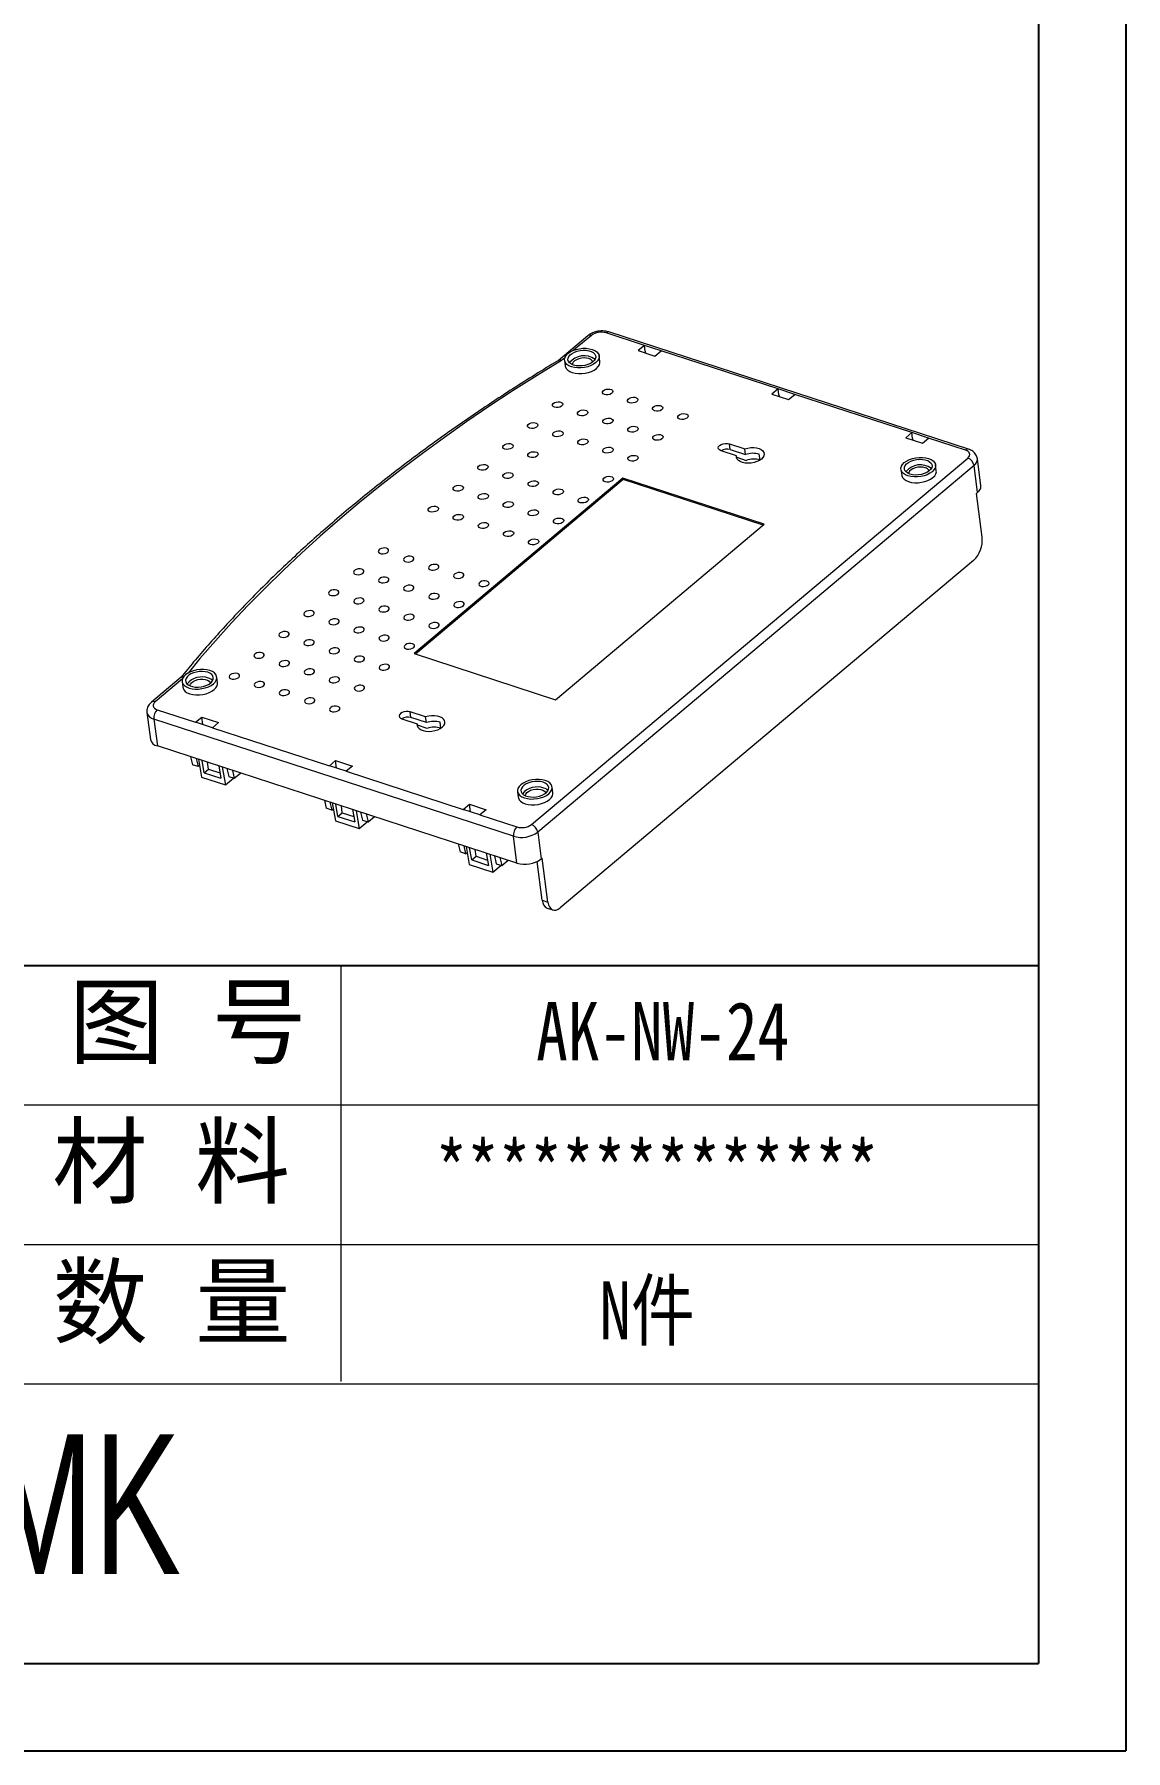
# Model space of a CAD drawing. Header units: inches. Extents: x 1230 to 3313, y 237 to 1043.
# Drawn here: x 2629.7 to 2785.9, y 519 to 764.6 of the extents above; entities that cross this region are included whole.
import ezdxf

# ---------------------------------------------------------------- set-up
doc = ezdxf.new("R2010")
doc.units = ezdxf.units.IN
doc.layers.add('文字', color=81, linetype='Continuous')
doc.layers.add('粗实线', color=7, linetype='Continuous', lineweight=30)
doc.layers.add('细实线', color=3, linetype='Continuous', lineweight=9)
doc.styles.get("Standard").update_dxf_attribs({"font": 'txt', "bigfont": 'gbcbig.shx'})
doc.styles.add('宋体', font='', dxfattribs={"width": 0.8, "height": 3.5})
doc.styles.add('长仿宋', font='', dxfattribs={"width": 0.7, "height": 4})
doc.styles.get('宋体').set_extended_font_data('SimSun')
doc.styles.get('长仿宋').set_extended_font_data('SimSun')

msp = doc.modelspace()

# ---------------------------------------------------------------- linework, layer by layer
for p, q in [((2785.866, 1043.188), (2785.866, 519.041)), ((2773.386, 1030.708), (2773.386, 531.52)), ((2324.117, 631.358), (2773.386, 631.358)), ((2063.754, 531.52), (2773.386, 531.52)), ((2044.572, 519.041), (2785.866, 519.041))]:
    msp.add_line(p, q)
at = {"color": 7, "linetype": 'Continuous', "lineweight": 15}
for p, q in [((2763.364, 705.229), (2711.9, 721.999)), ((2708.86, 721.457), (2704.617, 717.894)), ((2716.969, 720.088), (2711.483, 721.875)), ((2716.969, 720.088), (2716.079, 719.341)), ((2719.363, 719.308), (2716.969, 720.088)), ((2717.075, 719.26), (2716.969, 720.088)), ((2705.547, 717.943), (2705.654, 717.116)), ((2710.613, 717.754), (2710.506, 718.582)), ((2716.079, 719.341), (2718.473, 718.561)), ((2717.075, 719.26), (2717.097, 719.009)), ((2718.473, 718.561), (2719.363, 719.308)), ((2736.118, 713.848), (2719.363, 719.308)), ((2736.118, 713.848), (2735.228, 713.101)), ((2735.228, 713.101), (2737.622, 712.321)), ((2738.512, 713.068), (2736.118, 713.848)), ((2736.225, 713.02), (2736.118, 713.848)), ((2736.225, 713.02), (2736.247, 712.769)), ((2737.622, 712.321), (2738.512, 713.068)), ((2755.268, 707.608), (2738.512, 713.068)), ((2755.268, 707.608), (2754.378, 706.861)), ((2757.662, 706.828), (2755.268, 707.608)), ((2755.374, 706.78), (2755.268, 707.608)), ((2730.159, 704.294), (2727.95, 705.014)), ((2729.137, 706.01), (2731.345, 705.291)), ((2729.243, 705.183), (2729.137, 706.01)), ((2729.243, 705.183), (2731.452, 704.463)), ((2731.452, 704.463), (2731.345, 705.291)), ((2754.378, 706.861), (2756.772, 706.081)), ((2755.374, 706.78), (2755.396, 706.529)), ((2756.772, 706.081), (2757.662, 706.828)), ((2762.948, 705.105), (2757.662, 706.828)), ((2700.808, 651.541), (2763.255, 703.968)), ((2764.159, 702.881), (2701.713, 650.454)), ((2730.211, 703.888), (2730.159, 704.294)), ((2730.186, 704.083), (2731.558, 703.636)), ((2733.534, 703.684), (2733.427, 704.511)), ((2753.695, 702.341), (2753.801, 701.513)), ((2758.76, 702.152), (2758.654, 702.979)), ((2764.654, 699.034), (2764.159, 702.881)), ((2765.139, 700.003), (2764.644, 703.85)), ((2713.91, 701.084), (2684.007, 675.979)), ((2713.937, 700.877), (2684.204, 675.915)), ((2734.137, 694.493), (2713.91, 701.084)), ((2713.937, 700.877), (2713.91, 701.084)), ((2733.967, 694.35), (2713.937, 700.877)), ((2764.654, 699.034), (2764.506, 698.91)), ((2765.315, 692.623), (2764.506, 698.91)), ((2704.234, 669.388), (2734.137, 694.493)), ((2764.098, 689.31), (2704.915, 639.623)), ((2684.007, 675.979), (2704.234, 669.388)), ((2650.657, 672.593), (2646.414, 669.03)), ((2650.814, 671.992), (2650.921, 671.165)), ((2655.88, 671.803), (2655.773, 672.631)), ((2647.257, 667.954), (2652.743, 666.167)), ((2645.774, 667.555), (2646.269, 663.709)), ((2698.235, 649.859), (2646.77, 666.629)), ((2646.77, 666.629), (2647.265, 662.782)), ((2652.743, 666.167), (2653.633, 666.914)), ((2655.136, 665.387), (2652.743, 666.167)), ((2653.633, 666.914), (2656.026, 666.134)), ((2653.772, 665.831), (2653.633, 666.914)), ((2656.026, 666.134), (2655.136, 665.387)), ((2682.265, 666.659), (2684.474, 665.94)), ((2685.66, 666.936), (2683.452, 667.655)), ((2683.558, 666.828), (2683.452, 667.655)), ((2685.767, 666.109), (2683.558, 666.828)), ((2684.526, 665.533), (2684.474, 665.94)), ((2685.873, 665.281), (2684.501, 665.729)), ((2685.767, 666.109), (2685.66, 666.936)), ((2687.848, 665.329), (2687.742, 666.156)), ((2655.136, 665.387), (2671.892, 659.927)), ((2698.73, 646.012), (2647.265, 662.782)), ((2652.024, 661.232), (2652.298, 660.094)), ((2652.822, 660.972), (2653.095, 659.834)), ((2653.16, 660.862), (2653.606, 658.306)), ((2653.965, 658.943), (2653.659, 660.699)), ((2671.892, 659.927), (2672.782, 660.674)), ((2672.782, 660.674), (2675.176, 659.894)), ((2672.922, 659.591), (2672.782, 660.674)), ((2653.095, 659.834), (2652.298, 660.094)), ((2653.095, 659.834), (2653.308, 660.013)), ((2653.606, 658.306), (2656.997, 657.201)), ((2653.965, 658.943), (2654.591, 659.469)), ((2653.965, 658.943), (2656.358, 658.163)), ((2654.591, 659.469), (2654.467, 660.436)), ((2654.591, 659.469), (2656.223, 658.937)), ((2656.052, 659.919), (2656.358, 658.163)), ((2656.551, 659.757), (2656.997, 657.201)), ((2656.997, 657.201), (2658.165, 658.182)), ((2657.21, 659.542), (2657.484, 658.404)), ((2657.484, 658.404), (2658.282, 658.144)), ((2658.008, 659.282), (2658.282, 658.144)), ((2658.282, 658.144), (2659.182, 658.9)), ((2674.286, 659.147), (2671.892, 659.927)), ((2675.176, 659.894), (2674.286, 659.147)), ((2674.286, 659.147), (2691.042, 653.687)), ((2698.813, 656.265), (2698.92, 655.438)), ((2703.879, 656.076), (2703.772, 656.903)), ((2671.173, 654.992), (2671.447, 653.854)), ((2672.245, 653.594), (2671.447, 653.854)), ((2671.971, 654.732), (2672.245, 653.594)), ((2672.245, 653.594), (2672.457, 653.773)), ((2672.309, 654.622), (2672.755, 652.066)), ((2673.114, 652.703), (2672.808, 654.459)), ((2673.114, 652.703), (2673.741, 653.229)), ((2673.741, 653.229), (2673.616, 654.196)), ((2673.741, 653.229), (2675.373, 652.697)), ((2675.202, 653.679), (2675.508, 651.923)), ((2675.7, 653.517), (2676.146, 650.961)), ((2676.36, 653.302), (2676.633, 652.164)), ((2691.042, 653.687), (2691.932, 654.434)), ((2693.436, 652.907), (2691.042, 653.687)), ((2691.932, 654.434), (2694.325, 653.654)), ((2692.071, 653.351), (2691.932, 654.434)), ((2694.325, 653.654), (2693.436, 652.907)), ((2672.755, 652.066), (2676.146, 650.961)), ((2673.114, 652.703), (2675.508, 651.923)), ((2676.146, 650.961), (2677.315, 651.942)), ((2676.633, 652.164), (2677.431, 651.904)), ((2677.157, 653.042), (2677.431, 651.904)), ((2677.431, 651.904), (2678.331, 652.66)), ((2693.436, 652.907), (2698.722, 651.184)), ((2690.323, 648.752), (2690.597, 647.614)), ((2691.121, 648.492), (2691.395, 647.354)), ((2691.459, 648.382), (2691.905, 645.826)), ((2698.73, 646.012), (2698.235, 649.859)), ((2701.713, 650.454), (2702.208, 646.608)), ((2691.395, 647.354), (2690.597, 647.614)), ((2691.395, 647.354), (2691.607, 647.533)), ((2691.905, 645.826), (2695.296, 644.721)), ((2692.264, 646.463), (2691.958, 648.219)), ((2692.264, 646.463), (2692.89, 646.989)), ((2692.264, 646.463), (2694.658, 645.683)), ((2692.89, 646.989), (2692.766, 647.956)), ((2692.89, 646.989), (2694.523, 646.457)), ((2694.351, 647.439), (2694.658, 645.683)), ((2694.85, 647.277), (2695.296, 644.721)), ((2695.509, 647.062), (2695.783, 645.924)), ((2695.783, 645.924), (2696.581, 645.664)), ((2696.307, 646.802), (2696.581, 645.664)), ((2696.581, 645.664), (2697.481, 646.42)), ((2702.368, 640.705), (2701.653, 646.255)), ((2702.356, 646.732), (2702.208, 646.608)), ((2703.166, 640.445), (2702.356, 646.732)), ((2695.296, 644.721), (2696.464, 645.702)), ((2702.368, 640.705), (2703.166, 640.445)), ((2703.076, 639.574), (2703.874, 639.314))]:
    msp.add_line(p, q, dxfattribs=at)
at = {"color": 8, "linetype": 'Continuous', "lineweight": 15}
for p, q in [((2709.397, 721.518), (2706.849, 719.379)), ((2705.591, 718.323), (2705.114, 717.922)), ((2650.858, 672.372), (2646.95, 669.092))]:
    msp.add_line(p, q, dxfattribs=at)
at = {"color": 7, "linetype": 'Continuous', "lineweight": 15, "flags": 128}
for points in [[(2706.544, 717.017), (2706.183, 717.168), (2705.893, 717.361), (2705.685, 717.588), (2705.567, 717.842), (2705.544, 718.111), (2705.616, 718.386), (2705.781, 718.657), (2706.032, 718.912), (2706.36, 719.143), (2706.752, 719.34), (2707.192, 719.495), (2707.665, 719.603), (2708.152, 719.659), (2708.634, 719.662), (2709.092, 719.611), (2709.51, 719.508), (2709.871, 719.357), (2710.161, 719.164), (2710.368, 718.937), (2710.486, 718.683), (2710.509, 718.414), (2710.437, 718.138), (2710.273, 717.868), (2710.022, 717.612), (2709.694, 717.382), (2709.302, 717.185), (2708.861, 717.03), (2708.388, 716.922), (2707.902, 716.866), (2707.42, 716.863), (2706.961, 716.914), (2706.544, 717.017)], [(2705.654, 717.116), (2705.674, 717.014), (2705.792, 716.761), (2706, 716.534), (2706.289, 716.341), (2706.65, 716.19), (2707.068, 716.087), (2707.526, 716.036), (2708.008, 716.039), (2708.495, 716.095), (2708.968, 716.203), (2709.409, 716.358), (2709.8, 716.555), (2710.128, 716.785), (2710.379, 717.041), (2710.544, 717.311), (2710.616, 717.587), (2710.613, 717.754)], [(2706.84, 717.266), (2706.525, 717.401), (2706.28, 717.577), (2706.116, 717.784), (2706.042, 718.014), (2706.061, 718.255), (2706.172, 718.497), (2706.369, 718.728), (2706.644, 718.937), (2706.984, 719.114), (2707.372, 719.252), (2707.791, 719.343), (2708.221, 719.384), (2708.642, 719.373), (2709.034, 719.309), (2709.379, 719.197), (2709.661, 719.041), (2709.866, 718.848), (2709.986, 718.628), (2710.014, 718.391), (2709.948, 718.148), (2709.794, 717.91), (2709.556, 717.689), (2709.247, 717.495), (2708.881, 717.336), (2708.475, 717.221), (2708.048, 717.155), (2707.62, 717.14), (2707.211, 717.178), (2706.84, 717.266)], [(2709.023, 718.182), (2708.698, 718.256), (2708.337, 718.278), (2707.963, 718.247), (2707.6, 718.165), (2707.27, 718.037), (2706.995, 717.871), (2706.791, 717.678), (2706.671, 717.47), (2706.643, 717.342)], [(2711.265, 713.044), (2711.079, 713.14), (2710.978, 713.273), (2710.976, 713.426), (2711.073, 713.577), (2711.256, 713.707), (2711.5, 713.798), (2711.773, 713.838), (2712.037, 713.821), (2712.257, 713.749), (2712.403, 713.633), (2712.456, 713.487), (2712.407, 713.332), (2712.265, 713.189), (2712.047, 713.076), (2711.784, 713.01), (2711.511, 712.999), (2711.265, 713.044)], [(2714.855, 711.874), (2714.669, 711.97), (2714.568, 712.103), (2714.566, 712.256), (2714.663, 712.407), (2714.847, 712.537), (2715.091, 712.628), (2715.364, 712.668), (2715.628, 712.651), (2715.848, 712.579), (2715.994, 712.463), (2716.046, 712.317), (2715.998, 712.162), (2715.855, 712.019), (2715.638, 711.906), (2715.375, 711.84), (2715.102, 711.829), (2714.855, 711.874)], [(2704.114, 711.225), (2703.928, 711.321), (2703.827, 711.454), (2703.825, 711.607), (2703.923, 711.759), (2704.106, 711.889), (2704.35, 711.98), (2704.623, 712.019), (2704.887, 712.002), (2705.107, 711.93), (2705.253, 711.814), (2705.305, 711.668), (2705.257, 711.514), (2705.114, 711.37), (2704.897, 711.258), (2704.634, 711.191), (2704.361, 711.18), (2704.114, 711.225)], [(2707.705, 710.055), (2707.519, 710.151), (2707.418, 710.284), (2707.416, 710.437), (2707.513, 710.589), (2707.696, 710.719), (2707.941, 710.81), (2708.213, 710.849), (2708.477, 710.832), (2708.697, 710.76), (2708.843, 710.644), (2708.896, 710.498), (2708.847, 710.344), (2708.705, 710.2), (2708.487, 710.088), (2708.224, 710.021), (2707.951, 710.01), (2707.705, 710.055)], [(2711.296, 708.885), (2711.109, 708.981), (2711.009, 709.114), (2711.007, 709.267), (2711.104, 709.419), (2711.287, 709.549), (2711.531, 709.64), (2711.804, 709.679), (2712.068, 709.662), (2712.288, 709.59), (2712.434, 709.474), (2712.486, 709.328), (2712.438, 709.174), (2712.295, 709.03), (2712.078, 708.918), (2711.815, 708.851), (2711.542, 708.84), (2711.296, 708.885)], [(2718.446, 710.704), (2718.26, 710.8), (2718.159, 710.933), (2718.157, 711.086), (2718.254, 711.237), (2718.437, 711.367), (2718.682, 711.458), (2718.954, 711.498), (2719.218, 711.481), (2719.438, 711.409), (2719.584, 711.293), (2719.637, 711.147), (2719.588, 710.992), (2719.446, 710.849), (2719.228, 710.736), (2718.965, 710.67), (2718.692, 710.659), (2718.446, 710.704)], [(2722.037, 709.534), (2721.85, 709.63), (2721.749, 709.763), (2721.747, 709.916), (2721.845, 710.067), (2722.028, 710.197), (2722.272, 710.288), (2722.545, 710.328), (2722.809, 710.311), (2723.029, 710.239), (2723.175, 710.123), (2723.227, 709.977), (2723.179, 709.822), (2723.036, 709.679), (2722.819, 709.566), (2722.556, 709.5), (2722.283, 709.489), (2722.037, 709.534)], [(2700.555, 708.237), (2700.368, 708.332), (2700.268, 708.465), (2700.266, 708.618), (2700.363, 708.77), (2700.546, 708.9), (2700.79, 708.991), (2701.063, 709.03), (2701.327, 709.013), (2701.547, 708.942), (2701.693, 708.825), (2701.745, 708.68), (2701.697, 708.525), (2701.554, 708.382), (2701.337, 708.269), (2701.074, 708.203), (2700.801, 708.191), (2700.555, 708.237)], [(2704.145, 707.067), (2703.959, 707.162), (2703.858, 707.295), (2703.856, 707.448), (2703.953, 707.6), (2704.136, 707.73), (2704.381, 707.821), (2704.653, 707.86), (2704.918, 707.843), (2705.137, 707.772), (2705.283, 707.655), (2705.336, 707.51), (2705.287, 707.355), (2705.145, 707.212), (2704.927, 707.099), (2704.664, 707.033), (2704.391, 707.021), (2704.145, 707.067)], [(2714.886, 707.715), (2714.7, 707.811), (2714.599, 707.944), (2714.597, 708.097), (2714.694, 708.249), (2714.877, 708.379), (2715.122, 708.47), (2715.394, 708.509), (2715.659, 708.492), (2715.878, 708.42), (2716.024, 708.304), (2716.077, 708.158), (2716.028, 708.004), (2715.886, 707.86), (2715.668, 707.748), (2715.405, 707.681), (2715.132, 707.67), (2714.886, 707.715)], [(2718.477, 706.545), (2718.291, 706.641), (2718.19, 706.774), (2718.188, 706.927), (2718.285, 707.079), (2718.468, 707.209), (2718.712, 707.3), (2718.985, 707.339), (2719.249, 707.322), (2719.469, 707.25), (2719.615, 707.134), (2719.667, 706.988), (2719.619, 706.834), (2719.476, 706.69), (2719.259, 706.578), (2718.996, 706.511), (2718.723, 706.5), (2718.477, 706.545)], [(2696.995, 705.248), (2696.809, 705.344), (2696.708, 705.477), (2696.706, 705.63), (2696.803, 705.781), (2696.986, 705.911), (2697.23, 706.002), (2697.503, 706.042), (2697.767, 706.025), (2697.987, 705.953), (2698.133, 705.836), (2698.185, 705.691), (2698.137, 705.536), (2697.995, 705.393), (2697.777, 705.28), (2697.514, 705.214), (2697.241, 705.203), (2696.995, 705.248)], [(2700.585, 704.078), (2700.399, 704.174), (2700.298, 704.307), (2700.296, 704.46), (2700.393, 704.611), (2700.576, 704.741), (2700.821, 704.832), (2701.094, 704.872), (2701.358, 704.855), (2701.578, 704.783), (2701.724, 704.666), (2701.776, 704.521), (2701.728, 704.366), (2701.585, 704.223), (2701.368, 704.11), (2701.105, 704.044), (2700.831, 704.033), (2700.585, 704.078)], [(2707.736, 705.897), (2707.55, 705.992), (2707.449, 706.125), (2707.447, 706.278), (2707.544, 706.43), (2707.727, 706.56), (2707.971, 706.651), (2708.244, 706.69), (2708.508, 706.673), (2708.728, 706.602), (2708.874, 706.485), (2708.926, 706.34), (2708.878, 706.185), (2708.735, 706.042), (2708.518, 705.929), (2708.255, 705.863), (2707.982, 705.851), (2707.736, 705.897)], [(2711.326, 704.727), (2711.14, 704.822), (2711.039, 704.955), (2711.037, 705.108), (2711.134, 705.26), (2711.317, 705.39), (2711.562, 705.481), (2711.834, 705.52), (2712.099, 705.503), (2712.319, 705.432), (2712.465, 705.315), (2712.517, 705.17), (2712.469, 705.015), (2712.326, 704.872), (2712.109, 704.759), (2711.846, 704.693), (2711.572, 704.681), (2711.326, 704.727)], [(2727.95, 705.014), (2727.733, 705.119), (2727.594, 705.262), (2727.549, 705.43), (2727.601, 705.606), (2727.746, 705.772), (2727.968, 705.913), (2728.247, 706.015), (2728.554, 706.068), (2728.861, 706.066), (2729.137, 706.01)], [(2731.345, 705.291), (2731.759, 705.399), (2732.191, 705.456), (2732.62, 705.462), (2733.025, 705.414), (2733.389, 705.315), (2733.693, 705.17), (2733.923, 704.986), (2734.069, 704.771), (2734.122, 704.536), (2734.082, 704.292), (2733.949, 704.05), (2733.73, 703.822), (2733.435, 703.619), (2733.079, 703.45), (2732.678, 703.323), (2732.251, 703.245), (2731.818, 703.218), (2731.401, 703.245), (2731.018, 703.324), (2730.688, 703.451), (2730.427, 703.621), (2730.247, 703.824), (2730.156, 704.052), (2730.159, 704.294)], [(2763.255, 703.968), (2763.405, 704.121), (2763.504, 704.284), (2763.547, 704.449), (2763.533, 704.611), (2763.463, 704.763), (2763.338, 704.899), (2763.164, 705.015), (2762.948, 705.105)], [(2693.435, 702.259), (2693.249, 702.355), (2693.148, 702.488), (2693.146, 702.641), (2693.243, 702.793), (2693.426, 702.923), (2693.67, 703.014), (2693.943, 703.053), (2694.207, 703.036), (2694.427, 702.964), (2694.573, 702.848), (2694.626, 702.702), (2694.577, 702.548), (2694.435, 702.404), (2694.217, 702.292), (2693.954, 702.225), (2693.681, 702.214), (2693.435, 702.259)], [(2714.917, 703.557), (2714.731, 703.652), (2714.63, 703.785), (2714.628, 703.938), (2714.725, 704.09), (2714.908, 704.22), (2715.152, 704.311), (2715.425, 704.35), (2715.689, 704.333), (2715.909, 704.262), (2716.055, 704.145), (2716.107, 704), (2716.059, 703.845), (2715.917, 703.702), (2715.699, 703.589), (2715.436, 703.523), (2715.163, 703.511), (2714.917, 703.557)], [(2754.691, 701.414), (2754.33, 701.565), (2754.04, 701.758), (2753.833, 701.985), (2753.715, 702.239), (2753.692, 702.508), (2753.764, 702.784), (2753.928, 703.054), (2754.179, 703.31), (2754.507, 703.54), (2754.899, 703.737), (2755.34, 703.892), (2755.813, 704), (2756.299, 704.056), (2756.781, 704.059), (2757.24, 704.008), (2757.657, 703.905), (2758.018, 703.754), (2758.308, 703.561), (2758.516, 703.334), (2758.634, 703.081), (2758.657, 702.811), (2758.585, 702.536), (2758.42, 702.265), (2758.169, 702.01), (2757.841, 701.779), (2757.449, 701.583), (2757.009, 701.427), (2756.536, 701.32), (2756.049, 701.263), (2755.567, 701.26), (2755.109, 701.312), (2754.691, 701.414)], [(2754.988, 701.664), (2754.672, 701.799), (2754.427, 701.974), (2754.264, 702.181), (2754.19, 702.411), (2754.208, 702.653), (2754.319, 702.894), (2754.516, 703.125), (2754.791, 703.334), (2755.131, 703.512), (2755.519, 703.649), (2755.938, 703.741), (2756.368, 703.781), (2756.789, 703.77), (2757.181, 703.706), (2757.526, 703.594), (2757.808, 703.438), (2758.014, 703.245), (2758.133, 703.025), (2758.161, 702.788), (2758.096, 702.545), (2757.941, 702.308), (2757.703, 702.087), (2757.394, 701.892), (2757.028, 701.734), (2756.622, 701.618), (2756.195, 701.552), (2755.767, 701.537), (2755.358, 701.575), (2754.988, 701.664)], [(2757.171, 702.58), (2756.845, 702.653), (2756.484, 702.675), (2756.11, 702.644), (2755.747, 702.562), (2755.417, 702.434), (2755.142, 702.269), (2754.938, 702.076), (2754.819, 701.867), (2754.791, 701.739)], [(2689.875, 699.271), (2689.689, 699.366), (2689.588, 699.499), (2689.586, 699.652), (2689.683, 699.804), (2689.866, 699.934), (2690.111, 700.025), (2690.383, 700.064), (2690.647, 700.047), (2690.867, 699.976), (2691.013, 699.859), (2691.066, 699.714), (2691.017, 699.559), (2690.875, 699.416), (2690.657, 699.303), (2690.394, 699.237), (2690.121, 699.225), (2689.875, 699.271)], [(2697.025, 701.089), (2696.839, 701.185), (2696.738, 701.318), (2696.736, 701.471), (2696.833, 701.623), (2697.017, 701.753), (2697.261, 701.844), (2697.534, 701.883), (2697.798, 701.866), (2698.018, 701.794), (2698.164, 701.678), (2698.216, 701.532), (2698.168, 701.378), (2698.025, 701.234), (2697.808, 701.122), (2697.545, 701.055), (2697.272, 701.044), (2697.025, 701.089)], [(2700.616, 699.919), (2700.43, 700.015), (2700.329, 700.148), (2700.327, 700.301), (2700.424, 700.453), (2700.607, 700.583), (2700.852, 700.674), (2701.124, 700.713), (2701.388, 700.696), (2701.608, 700.624), (2701.754, 700.508), (2701.807, 700.362), (2701.758, 700.208), (2701.616, 700.064), (2701.398, 699.952), (2701.135, 699.885), (2700.862, 699.874), (2700.616, 699.919)], [(2711.357, 700.568), (2711.171, 700.664), (2711.07, 700.797), (2711.068, 700.95), (2711.165, 701.101), (2711.348, 701.231), (2711.592, 701.322), (2711.865, 701.362), (2712.129, 701.345), (2712.349, 701.273), (2712.495, 701.156), (2712.548, 701.011), (2712.499, 700.856), (2712.357, 700.713), (2712.139, 700.6), (2711.876, 700.534), (2711.603, 700.523), (2711.357, 700.568)], [(2753.801, 701.513), (2753.821, 701.412), (2753.939, 701.158), (2754.147, 700.931), (2754.437, 700.738), (2754.797, 700.587), (2755.215, 700.484), (2755.674, 700.433), (2756.156, 700.436), (2756.642, 700.492), (2757.115, 700.6), (2757.556, 700.755), (2757.948, 700.952), (2758.275, 701.183), (2758.526, 701.438), (2758.691, 701.709), (2758.763, 701.984), (2758.76, 702.152)], [(2693.465, 698.101), (2693.279, 698.196), (2693.178, 698.329), (2693.176, 698.482), (2693.274, 698.634), (2693.457, 698.764), (2693.701, 698.855), (2693.974, 698.894), (2694.238, 698.877), (2694.458, 698.806), (2694.604, 698.689), (2694.656, 698.544), (2694.608, 698.389), (2694.465, 698.246), (2694.248, 698.133), (2693.985, 698.067), (2693.712, 698.055), (2693.465, 698.101)], [(2697.056, 696.931), (2696.87, 697.026), (2696.769, 697.159), (2696.767, 697.312), (2696.864, 697.464), (2697.047, 697.594), (2697.292, 697.685), (2697.564, 697.724), (2697.828, 697.707), (2698.048, 697.636), (2698.194, 697.519), (2698.247, 697.374), (2698.198, 697.219), (2698.056, 697.076), (2697.838, 696.963), (2697.575, 696.897), (2697.302, 696.885), (2697.056, 696.931)], [(2704.206, 698.749), (2704.02, 698.845), (2703.919, 698.978), (2703.917, 699.131), (2704.015, 699.283), (2704.198, 699.413), (2704.442, 699.504), (2704.715, 699.543), (2704.979, 699.526), (2705.199, 699.454), (2705.345, 699.338), (2705.397, 699.192), (2705.349, 699.038), (2705.206, 698.894), (2704.989, 698.782), (2704.726, 698.715), (2704.453, 698.704), (2704.206, 698.749)], [(2707.797, 697.579), (2707.611, 697.675), (2707.51, 697.808), (2707.508, 697.961), (2707.605, 698.113), (2707.788, 698.243), (2708.033, 698.334), (2708.305, 698.373), (2708.569, 698.356), (2708.789, 698.284), (2708.935, 698.168), (2708.988, 698.022), (2708.939, 697.868), (2708.797, 697.724), (2708.579, 697.612), (2708.316, 697.545), (2708.043, 697.534), (2707.797, 697.579)], [(2686.315, 696.282), (2686.129, 696.378), (2686.028, 696.511), (2686.026, 696.663), (2686.123, 696.815), (2686.306, 696.945), (2686.551, 697.036), (2686.823, 697.076), (2687.088, 697.059), (2687.307, 696.987), (2687.453, 696.87), (2687.506, 696.725), (2687.457, 696.57), (2687.315, 696.427), (2687.097, 696.314), (2686.834, 696.248), (2686.561, 696.237), (2686.315, 696.282)], [(2689.906, 695.112), (2689.719, 695.208), (2689.619, 695.341), (2689.617, 695.493), (2689.714, 695.645), (2689.897, 695.775), (2690.141, 695.866), (2690.414, 695.906), (2690.678, 695.889), (2690.898, 695.817), (2691.044, 695.7), (2691.096, 695.555), (2691.048, 695.4), (2690.905, 695.257), (2690.688, 695.144), (2690.425, 695.078), (2690.152, 695.067), (2689.906, 695.112)], [(2700.647, 695.761), (2700.46, 695.856), (2700.36, 695.989), (2700.358, 696.142), (2700.455, 696.294), (2700.638, 696.424), (2700.882, 696.515), (2701.155, 696.554), (2701.419, 696.537), (2701.639, 696.466), (2701.785, 696.349), (2701.837, 696.204), (2701.789, 696.049), (2701.646, 695.905), (2701.429, 695.793), (2701.166, 695.727), (2700.893, 695.715), (2700.647, 695.761)], [(2704.237, 694.591), (2704.051, 694.686), (2703.95, 694.819), (2703.948, 694.972), (2704.045, 695.124), (2704.228, 695.254), (2704.473, 695.345), (2704.745, 695.384), (2705.01, 695.367), (2705.229, 695.296), (2705.375, 695.179), (2705.428, 695.034), (2705.379, 694.879), (2705.237, 694.735), (2705.019, 694.623), (2704.756, 694.557), (2704.483, 694.545), (2704.237, 694.591)], [(2693.496, 693.942), (2693.31, 694.038), (2693.209, 694.171), (2693.207, 694.323), (2693.304, 694.475), (2693.487, 694.605), (2693.732, 694.696), (2694.004, 694.736), (2694.269, 694.719), (2694.488, 694.647), (2694.634, 694.53), (2694.687, 694.385), (2694.638, 694.23), (2694.496, 694.087), (2694.278, 693.974), (2694.015, 693.908), (2693.742, 693.897), (2693.496, 693.942)], [(2697.087, 692.772), (2696.901, 692.868), (2696.8, 693.001), (2696.798, 693.153), (2696.895, 693.305), (2697.078, 693.435), (2697.322, 693.526), (2697.595, 693.566), (2697.859, 693.549), (2698.079, 693.477), (2698.225, 693.36), (2698.277, 693.215), (2698.229, 693.06), (2698.086, 692.917), (2697.869, 692.804), (2697.606, 692.738), (2697.333, 692.727), (2697.087, 692.772)], [(2680.085, 691.052), (2679.839, 691.097), (2679.566, 691.086), (2679.303, 691.019), (2679.085, 690.907), (2678.943, 690.763), (2678.895, 690.609), (2678.947, 690.463), (2679.093, 690.347), (2679.313, 690.275), (2679.577, 690.258), (2679.85, 690.297), (2680.094, 690.388), (2680.277, 690.518), (2680.374, 690.67), (2680.372, 690.823), (2680.271, 690.956), (2680.085, 691.052)], [(2700.677, 691.602), (2700.491, 691.698), (2700.39, 691.831), (2700.388, 691.983), (2700.485, 692.135), (2700.668, 692.265), (2700.913, 692.356), (2701.186, 692.396), (2701.45, 692.379), (2701.67, 692.307), (2701.816, 692.19), (2701.868, 692.045), (2701.82, 691.89), (2701.677, 691.747), (2701.46, 691.634), (2701.197, 691.568), (2700.923, 691.557), (2700.677, 691.602)], [(2676.525, 688.063), (2676.279, 688.108), (2676.006, 688.097), (2675.743, 688.03), (2675.526, 687.918), (2675.383, 687.775), (2675.335, 687.62), (2675.387, 687.474), (2675.533, 687.358), (2675.753, 687.286), (2676.017, 687.269), (2676.29, 687.309), (2676.534, 687.4), (2676.717, 687.53), (2676.814, 687.681), (2676.812, 687.834), (2676.712, 687.967), (2676.525, 688.063)], [(2683.676, 689.882), (2683.43, 689.927), (2683.157, 689.916), (2682.893, 689.849), (2682.676, 689.737), (2682.533, 689.593), (2682.485, 689.439), (2682.537, 689.293), (2682.683, 689.177), (2682.903, 689.105), (2683.168, 689.088), (2683.44, 689.127), (2683.685, 689.218), (2683.868, 689.348), (2683.965, 689.5), (2683.963, 689.653), (2683.862, 689.786), (2683.676, 689.882)], [(2687.266, 688.712), (2687.02, 688.757), (2686.747, 688.746), (2686.484, 688.679), (2686.267, 688.567), (2686.124, 688.423), (2686.076, 688.269), (2686.128, 688.123), (2686.274, 688.007), (2686.494, 687.935), (2686.758, 687.918), (2687.031, 687.957), (2687.275, 688.048), (2687.458, 688.178), (2687.555, 688.33), (2687.553, 688.483), (2687.452, 688.616), (2687.266, 688.712)], [(2690.857, 687.542), (2690.611, 687.587), (2690.338, 687.576), (2690.075, 687.509), (2689.857, 687.397), (2689.715, 687.253), (2689.666, 687.099), (2689.719, 686.953), (2689.865, 686.837), (2690.084, 686.765), (2690.349, 686.748), (2690.621, 686.787), (2690.866, 686.878), (2691.049, 687.008), (2691.146, 687.16), (2691.144, 687.313), (2691.043, 687.446), (2690.857, 687.542)], [(2672.966, 685.074), (2672.719, 685.12), (2672.446, 685.108), (2672.183, 685.042), (2671.966, 684.929), (2671.823, 684.786), (2671.775, 684.631), (2671.827, 684.486), (2671.973, 684.369), (2672.193, 684.298), (2672.457, 684.28), (2672.73, 684.32), (2672.974, 684.411), (2673.157, 684.541), (2673.255, 684.693), (2673.253, 684.845), (2673.152, 684.979), (2672.966, 685.074)], [(2680.116, 686.893), (2679.87, 686.938), (2679.597, 686.927), (2679.334, 686.86), (2679.116, 686.748), (2678.974, 686.605), (2678.925, 686.45), (2678.978, 686.304), (2679.124, 686.188), (2679.344, 686.116), (2679.608, 686.099), (2679.88, 686.139), (2680.125, 686.23), (2680.308, 686.36), (2680.405, 686.511), (2680.403, 686.664), (2680.302, 686.797), (2680.116, 686.893)], [(2683.706, 685.723), (2683.46, 685.768), (2683.187, 685.757), (2682.924, 685.69), (2682.707, 685.578), (2682.564, 685.435), (2682.516, 685.28), (2682.568, 685.134), (2682.714, 685.018), (2682.934, 684.946), (2683.198, 684.929), (2683.471, 684.969), (2683.715, 685.06), (2683.898, 685.19), (2683.996, 685.341), (2683.993, 685.494), (2683.893, 685.627), (2683.706, 685.723)], [(2694.447, 686.372), (2694.201, 686.417), (2693.928, 686.406), (2693.665, 686.339), (2693.448, 686.227), (2693.305, 686.083), (2693.257, 685.929), (2693.309, 685.783), (2693.455, 685.667), (2693.675, 685.595), (2693.939, 685.578), (2694.212, 685.617), (2694.456, 685.708), (2694.639, 685.838), (2694.736, 685.99), (2694.734, 686.143), (2694.634, 686.276), (2694.447, 686.372)], [(2676.556, 683.904), (2676.31, 683.95), (2676.037, 683.938), (2675.774, 683.872), (2675.556, 683.759), (2675.414, 683.616), (2675.365, 683.461), (2675.418, 683.316), (2675.564, 683.199), (2675.784, 683.128), (2676.048, 683.11), (2676.32, 683.15), (2676.565, 683.241), (2676.748, 683.371), (2676.845, 683.523), (2676.843, 683.675), (2676.742, 683.809), (2676.556, 683.904)], [(2680.147, 682.734), (2679.9, 682.78), (2679.627, 682.768), (2679.364, 682.702), (2679.147, 682.589), (2679.004, 682.446), (2678.956, 682.291), (2679.008, 682.146), (2679.154, 682.029), (2679.374, 681.958), (2679.638, 681.94), (2679.911, 681.98), (2680.155, 682.071), (2680.339, 682.201), (2680.436, 682.353), (2680.434, 682.505), (2680.333, 682.639), (2680.147, 682.734)], [(2687.297, 684.553), (2687.051, 684.598), (2686.778, 684.587), (2686.515, 684.52), (2686.297, 684.408), (2686.155, 684.265), (2686.106, 684.11), (2686.159, 683.964), (2686.305, 683.848), (2686.525, 683.776), (2686.789, 683.759), (2687.061, 683.799), (2687.306, 683.89), (2687.489, 684.02), (2687.586, 684.171), (2687.584, 684.324), (2687.483, 684.457), (2687.297, 684.553)], [(2690.888, 683.383), (2690.641, 683.428), (2690.368, 683.417), (2690.105, 683.35), (2689.888, 683.238), (2689.745, 683.095), (2689.697, 682.94), (2689.749, 682.794), (2689.895, 682.678), (2690.115, 682.606), (2690.379, 682.589), (2690.652, 682.629), (2690.896, 682.72), (2691.079, 682.85), (2691.177, 683.001), (2691.175, 683.154), (2691.074, 683.287), (2690.888, 683.383)], [(2669.406, 682.086), (2669.159, 682.131), (2668.886, 682.119), (2668.623, 682.053), (2668.406, 681.941), (2668.263, 681.797), (2668.215, 681.643), (2668.267, 681.497), (2668.413, 681.381), (2668.633, 681.309), (2668.897, 681.292), (2669.17, 681.331), (2669.414, 681.422), (2669.598, 681.552), (2669.695, 681.704), (2669.693, 681.857), (2669.592, 681.99), (2669.406, 682.086)], [(2672.996, 680.916), (2672.75, 680.961), (2672.477, 680.949), (2672.214, 680.883), (2671.996, 680.771), (2671.854, 680.627), (2671.805, 680.473), (2671.858, 680.327), (2672.004, 680.211), (2672.224, 680.139), (2672.488, 680.122), (2672.761, 680.161), (2673.005, 680.252), (2673.188, 680.382), (2673.285, 680.534), (2673.283, 680.687), (2673.182, 680.82), (2672.996, 680.916)], [(2683.737, 681.564), (2683.491, 681.61), (2683.218, 681.598), (2682.955, 681.532), (2682.737, 681.419), (2682.595, 681.276), (2682.546, 681.121), (2682.599, 680.976), (2682.745, 680.859), (2682.965, 680.788), (2683.229, 680.77), (2683.502, 680.81), (2683.746, 680.901), (2683.929, 681.031), (2684.026, 681.183), (2684.024, 681.335), (2683.923, 681.469), (2683.737, 681.564)], [(2687.328, 680.394), (2687.081, 680.44), (2686.808, 680.428), (2686.545, 680.362), (2686.328, 680.249), (2686.185, 680.106), (2686.137, 679.951), (2686.189, 679.806), (2686.335, 679.689), (2686.555, 679.618), (2686.819, 679.6), (2687.092, 679.64), (2687.336, 679.731), (2687.52, 679.861), (2687.617, 680.013), (2687.615, 680.165), (2687.514, 680.299), (2687.328, 680.394)], [(2665.846, 679.097), (2665.6, 679.142), (2665.326, 679.131), (2665.063, 679.064), (2664.846, 678.952), (2664.703, 678.809), (2664.655, 678.654), (2664.707, 678.508), (2664.853, 678.392), (2665.073, 678.32), (2665.337, 678.303), (2665.61, 678.343), (2665.855, 678.434), (2666.038, 678.564), (2666.135, 678.715), (2666.133, 678.868), (2666.032, 679.001), (2665.846, 679.097)], [(2669.436, 677.927), (2669.19, 677.972), (2668.917, 677.961), (2668.654, 677.894), (2668.436, 677.782), (2668.294, 677.639), (2668.246, 677.484), (2668.298, 677.338), (2668.444, 677.222), (2668.664, 677.15), (2668.928, 677.133), (2669.201, 677.173), (2669.445, 677.264), (2669.628, 677.394), (2669.725, 677.545), (2669.723, 677.698), (2669.622, 677.831), (2669.436, 677.927)], [(2676.587, 679.746), (2676.34, 679.791), (2676.067, 679.779), (2675.804, 679.713), (2675.587, 679.601), (2675.444, 679.457), (2675.396, 679.303), (2675.448, 679.157), (2675.594, 679.041), (2675.814, 678.969), (2676.078, 678.952), (2676.351, 678.991), (2676.596, 679.082), (2676.779, 679.212), (2676.876, 679.364), (2676.874, 679.517), (2676.773, 679.65), (2676.587, 679.746)], [(2680.177, 678.576), (2679.931, 678.621), (2679.658, 678.609), (2679.395, 678.543), (2679.177, 678.431), (2679.035, 678.287), (2678.987, 678.133), (2679.039, 677.987), (2679.185, 677.871), (2679.405, 677.799), (2679.669, 677.782), (2679.942, 677.821), (2680.186, 677.912), (2680.369, 678.042), (2680.466, 678.194), (2680.464, 678.347), (2680.363, 678.48), (2680.177, 678.576)], [(2662.286, 676.108), (2662.04, 676.153), (2661.767, 676.142), (2661.504, 676.076), (2661.286, 675.963), (2661.144, 675.82), (2661.095, 675.665), (2661.148, 675.52), (2661.294, 675.403), (2661.513, 675.332), (2661.778, 675.314), (2662.05, 675.354), (2662.295, 675.445), (2662.478, 675.575), (2662.575, 675.727), (2662.573, 675.879), (2662.472, 676.013), (2662.286, 676.108)], [(2673.027, 676.757), (2672.781, 676.802), (2672.508, 676.791), (2672.245, 676.724), (2672.027, 676.612), (2671.884, 676.469), (2671.836, 676.314), (2671.888, 676.168), (2672.034, 676.052), (2672.254, 675.98), (2672.519, 675.963), (2672.791, 676.003), (2673.036, 676.094), (2673.219, 676.224), (2673.316, 676.375), (2673.314, 676.528), (2673.213, 676.661), (2673.027, 676.757)], [(2676.617, 675.587), (2676.371, 675.632), (2676.098, 675.621), (2675.835, 675.554), (2675.618, 675.442), (2675.475, 675.299), (2675.427, 675.144), (2675.479, 674.998), (2675.625, 674.882), (2675.845, 674.81), (2676.109, 674.793), (2676.382, 674.833), (2676.626, 674.924), (2676.809, 675.054), (2676.906, 675.205), (2676.904, 675.358), (2676.803, 675.491), (2676.617, 675.587)], [(2683.768, 677.406), (2683.522, 677.451), (2683.249, 677.439), (2682.985, 677.373), (2682.768, 677.261), (2682.625, 677.117), (2682.577, 676.963), (2682.629, 676.817), (2682.775, 676.701), (2682.995, 676.629), (2683.26, 676.612), (2683.532, 676.651), (2683.777, 676.742), (2683.96, 676.872), (2684.057, 677.024), (2684.055, 677.177), (2683.954, 677.31), (2683.768, 677.406)], [(2654.777, 673.557), (2654.359, 673.66), (2653.901, 673.711), (2653.419, 673.708), (2652.932, 673.652), (2652.459, 673.544), (2652.018, 673.389), (2651.627, 673.192), (2651.299, 672.961), (2651.048, 672.706), (2650.883, 672.435), (2650.811, 672.16), (2650.834, 671.891), (2650.952, 671.637), (2651.16, 671.41), (2651.45, 671.217), (2651.81, 671.066), (2652.228, 670.963), (2652.687, 670.912), (2653.169, 670.915), (2653.655, 670.971), (2654.128, 671.079), (2654.569, 671.234), (2654.961, 671.431), (2655.288, 671.661), (2655.539, 671.917), (2655.704, 672.187), (2655.776, 672.463), (2655.753, 672.732), (2655.635, 672.986), (2655.427, 673.213), (2655.138, 673.406), (2654.777, 673.557)], [(2654.48, 673.308), (2654.109, 673.396), (2653.701, 673.434), (2653.273, 673.419), (2652.846, 673.353), (2652.44, 673.238), (2652.073, 673.079), (2651.764, 672.885), (2651.527, 672.663), (2651.372, 672.426), (2651.307, 672.183), (2651.335, 671.946), (2651.454, 671.726), (2651.66, 671.533), (2651.941, 671.377), (2652.286, 671.265), (2652.679, 671.201), (2653.1, 671.19), (2653.53, 671.231), (2653.949, 671.322), (2654.337, 671.46), (2654.676, 671.637), (2654.951, 671.846), (2655.149, 672.077), (2655.259, 672.319), (2655.278, 672.56), (2655.204, 672.79), (2655.041, 672.997), (2654.796, 673.173), (2654.48, 673.308)], [(2658.726, 673.12), (2658.48, 673.165), (2658.207, 673.153), (2657.944, 673.087), (2657.726, 672.975), (2657.584, 672.831), (2657.535, 672.676), (2657.588, 672.531), (2657.734, 672.415), (2657.954, 672.343), (2658.218, 672.326), (2658.49, 672.365), (2658.735, 672.456), (2658.918, 672.586), (2659.015, 672.738), (2659.013, 672.891), (2658.912, 673.024), (2658.726, 673.12)], [(2665.876, 674.938), (2665.63, 674.983), (2665.357, 674.972), (2665.094, 674.906), (2664.877, 674.793), (2664.734, 674.65), (2664.686, 674.495), (2664.738, 674.35), (2664.884, 674.233), (2665.104, 674.162), (2665.368, 674.144), (2665.641, 674.184), (2665.885, 674.275), (2666.068, 674.405), (2666.165, 674.557), (2666.163, 674.709), (2666.063, 674.843), (2665.876, 674.938)], [(2669.467, 673.768), (2669.221, 673.813), (2668.948, 673.802), (2668.685, 673.736), (2668.467, 673.623), (2668.325, 673.48), (2668.276, 673.325), (2668.329, 673.18), (2668.475, 673.063), (2668.695, 672.992), (2668.959, 672.974), (2669.231, 673.014), (2669.476, 673.105), (2669.659, 673.235), (2669.756, 673.387), (2669.754, 673.539), (2669.653, 673.673), (2669.467, 673.768)], [(2680.208, 674.417), (2679.962, 674.462), (2679.689, 674.451), (2679.426, 674.384), (2679.208, 674.272), (2679.066, 674.129), (2679.017, 673.974), (2679.07, 673.828), (2679.216, 673.712), (2679.435, 673.64), (2679.7, 673.623), (2679.972, 673.663), (2680.217, 673.754), (2680.4, 673.884), (2680.497, 674.035), (2680.495, 674.188), (2680.394, 674.321), (2680.208, 674.417)], [(2650.921, 671.165), (2650.941, 671.063), (2651.059, 670.81), (2651.266, 670.582), (2651.556, 670.39), (2651.917, 670.239), (2652.334, 670.136), (2652.793, 670.085), (2653.275, 670.088), (2653.762, 670.144), (2654.235, 670.252), (2654.675, 670.407), (2655.067, 670.604), (2655.395, 670.834), (2655.646, 671.09), (2655.811, 671.36), (2655.883, 671.636), (2655.88, 671.803)], [(2651.91, 671.391), (2651.913, 671.413), (2651.987, 671.624), (2652.15, 671.827), (2652.391, 672.007), (2652.696, 672.155), (2653.045, 672.261), (2653.417, 672.318), (2653.787, 672.323), (2654.133, 672.274), (2654.433, 672.177), (2654.668, 672.035), (2654.824, 671.859), (2654.865, 671.771)], [(2662.317, 671.95), (2662.07, 671.995), (2661.797, 671.983), (2661.534, 671.917), (2661.317, 671.805), (2661.174, 671.661), (2661.126, 671.506), (2661.178, 671.361), (2661.324, 671.245), (2661.544, 671.173), (2661.808, 671.156), (2662.081, 671.195), (2662.325, 671.286), (2662.508, 671.416), (2662.606, 671.568), (2662.604, 671.721), (2662.503, 671.854), (2662.317, 671.95)], [(2665.907, 670.78), (2665.661, 670.825), (2665.388, 670.813), (2665.125, 670.747), (2664.907, 670.635), (2664.765, 670.491), (2664.716, 670.336), (2664.769, 670.191), (2664.915, 670.075), (2665.135, 670.003), (2665.399, 669.986), (2665.671, 670.025), (2665.916, 670.116), (2666.099, 670.246), (2666.196, 670.398), (2666.194, 670.551), (2666.093, 670.684), (2665.907, 670.78)], [(2673.057, 672.598), (2672.811, 672.643), (2672.538, 672.632), (2672.275, 672.566), (2672.058, 672.453), (2671.915, 672.31), (2671.867, 672.155), (2671.919, 672.01), (2672.065, 671.893), (2672.285, 671.822), (2672.549, 671.804), (2672.822, 671.844), (2673.066, 671.935), (2673.249, 672.065), (2673.347, 672.217), (2673.345, 672.369), (2673.244, 672.503), (2673.057, 672.598)], [(2676.648, 671.428), (2676.402, 671.473), (2676.129, 671.462), (2675.866, 671.396), (2675.648, 671.283), (2675.506, 671.14), (2675.457, 670.985), (2675.51, 670.84), (2675.656, 670.723), (2675.876, 670.652), (2676.14, 670.634), (2676.412, 670.674), (2676.657, 670.765), (2676.84, 670.895), (2676.937, 671.047), (2676.935, 671.199), (2676.834, 671.333), (2676.648, 671.428)], [(2646.95, 669.092), (2646.8, 668.938), (2646.701, 668.776), (2646.658, 668.611), (2646.672, 668.449), (2646.742, 668.297), (2646.867, 668.16), (2647.041, 668.045), (2647.257, 667.954)], [(2669.498, 669.61), (2669.251, 669.655), (2668.978, 669.643), (2668.715, 669.577), (2668.498, 669.465), (2668.355, 669.321), (2668.307, 669.166), (2668.359, 669.021), (2668.505, 668.905), (2668.725, 668.833), (2668.989, 668.816), (2669.262, 668.855), (2669.506, 668.946), (2669.69, 669.076), (2669.787, 669.228), (2669.785, 669.381), (2669.684, 669.514), (2669.498, 669.61)], [(2673.088, 668.44), (2672.842, 668.485), (2672.569, 668.473), (2672.306, 668.407), (2672.088, 668.295), (2671.946, 668.151), (2671.897, 667.996), (2671.95, 667.851), (2672.096, 667.735), (2672.316, 667.663), (2672.58, 667.646), (2672.853, 667.685), (2673.097, 667.776), (2673.28, 667.906), (2673.377, 668.058), (2673.375, 668.211), (2673.274, 668.344), (2673.088, 668.44)], [(2683.452, 667.655), (2683.176, 667.711), (2682.869, 667.713), (2682.562, 667.66), (2682.283, 667.559), (2682.06, 667.417), (2681.916, 667.251), (2681.864, 667.075), (2681.909, 666.907), (2682.047, 666.764), (2682.265, 666.659)], [(2684.474, 665.94), (2684.471, 665.698), (2684.562, 665.47), (2684.742, 665.266), (2685.003, 665.097), (2685.333, 664.969), (2685.716, 664.89), (2686.133, 664.864), (2686.566, 664.89), (2686.993, 664.968), (2687.394, 665.095), (2687.75, 665.264), (2688.045, 665.467), (2688.264, 665.695), (2688.397, 665.937), (2688.437, 666.181), (2688.384, 666.416), (2688.238, 666.631), (2688.008, 666.815), (2687.704, 666.96), (2687.34, 667.059), (2686.934, 667.107), (2686.506, 667.102), (2686.074, 667.044), (2685.66, 666.936)], [(2702.776, 657.829), (2702.358, 657.932), (2701.9, 657.983), (2701.418, 657.981), (2700.931, 657.924), (2700.458, 657.816), (2700.017, 657.661), (2699.626, 657.465), (2699.298, 657.234), (2699.047, 656.979), (2698.882, 656.708), (2698.81, 656.433), (2698.833, 656.163), (2698.951, 655.91), (2699.159, 655.682), (2699.449, 655.49), (2699.809, 655.339), (2700.227, 655.236), (2700.686, 655.185), (2701.168, 655.188), (2701.654, 655.244), (2702.127, 655.352), (2702.568, 655.507), (2702.96, 655.704), (2703.287, 655.934), (2703.538, 656.19), (2703.703, 656.46), (2703.775, 656.736), (2703.752, 657.005), (2703.634, 657.258), (2703.426, 657.486), (2703.137, 657.679), (2702.776, 657.829)], [(2698.92, 655.438), (2698.94, 655.336), (2699.058, 655.083), (2699.265, 654.855), (2699.555, 654.662), (2699.916, 654.512), (2700.334, 654.409), (2700.792, 654.358), (2701.274, 654.36), (2701.761, 654.417), (2702.234, 654.525), (2702.674, 654.68), (2703.066, 654.877), (2703.394, 655.107), (2703.645, 655.362), (2703.81, 655.633), (2703.882, 655.908), (2703.879, 656.076)], [(2702.479, 657.58), (2702.109, 657.669), (2701.7, 657.707), (2701.272, 657.692), (2700.845, 657.625), (2700.439, 657.51), (2700.073, 657.352), (2699.763, 657.157), (2699.526, 656.936), (2699.371, 656.699), (2699.306, 656.456), (2699.334, 656.219), (2699.453, 655.999), (2699.659, 655.806), (2699.94, 655.65), (2700.286, 655.538), (2700.678, 655.474), (2701.099, 655.462), (2701.529, 655.503), (2701.948, 655.595), (2702.336, 655.732), (2702.675, 655.91), (2702.95, 656.119), (2703.148, 656.35), (2703.258, 656.591), (2703.277, 656.833), (2703.203, 657.063), (2703.04, 657.27), (2702.795, 657.445), (2702.479, 657.58)], [(2699.909, 655.664), (2699.912, 655.686), (2699.986, 655.897), (2700.149, 656.099), (2700.39, 656.28), (2700.695, 656.428), (2701.044, 656.534), (2701.416, 656.591), (2701.786, 656.595), (2702.132, 656.547), (2702.432, 656.449), (2702.667, 656.308), (2702.823, 656.132), (2702.864, 656.044)], [(2703.166, 640.445), (2703.246, 640.066), (2703.38, 639.749), (2703.563, 639.506), (2703.788, 639.348), (2704.046, 639.279), (2704.327, 639.304), (2704.621, 639.419), (2704.915, 639.623)]]:
    msp.add_lwpolyline(points, dxfattribs=at)
at = {"color": 8, "linetype": 'Continuous', "lineweight": 15, "flags": 128}
msp.add_lwpolyline([(2705.114, 717.922), (2701.631, 715.785), (2698.214, 713.616), (2694.862, 711.415), (2691.579, 709.184), (2688.364, 706.923), (2685.219, 704.634), (2682.146, 702.317), (2679.145, 699.974), (2676.218, 697.604), (2673.366, 695.209), (2670.589, 692.791), (2667.89, 690.349), (2665.268, 687.885), (2662.726, 685.399), (2660.264, 682.894), (2657.882, 680.369), (2655.583, 677.825), (2653.366, 675.264), (2651.658, 673.211)], dxfattribs=at)
at = {"color": 7, "linetype": 'Continuous', "lineweight": 15}
for centre, radius, start, end in [((2710.8, 719.59), 2.385, 73.36247, 126.06229), ((2708.333, 715.883), 2.712, 54.27851, 140.39157), ((2708.835, 717.358), 0.845, 25.51168, 77.1435), ((2728.785, 703.634), 1.616, 73.53796, 121.24344), ((2732.516, 701.332), 3.307, 74.0052, 108.76607), ((2732.622, 700.505), 3.307, 74.0052, 108.76607), ((2756.48, 700.281), 2.712, 54.27851, 140.39157), ((2756.983, 701.755), 0.845, 25.51168, 77.1435), ((2762.759, 702.636), 1.421, 9.92294, 69.58666), ((2764.03, 699.952), 1.11, 304.20266, 2.64761), ((2761.306, 692.215), 4.029, 313.85426, 5.80629), ((2653.643, 669.836), 2.807, 70.36508, 139.45108), ((2654.221, 671.163), 1.367, 45.26371, 74.48511), ((2648.374, 666.792), 1.612, 133.85426, 185.80629), ((2683.1, 665.284), 1.611, 73.46535, 121.31605), ((2686.831, 662.977), 3.307, 74.0052, 108.76607), ((2686.937, 662.15), 3.307, 74.0052, 108.76607), ((2647.471, 664.002), 1.237, 193.73534, 260.44446), ((2701.642, 654.109), 2.807, 70.36508, 139.45108), ((2702.22, 655.436), 1.367, 45.26371, 74.48511), ((2699.838, 650.022), 1.612, 133.85426, 185.80629), ((2699.404, 653.469), 2.385, 253.36247, 306.06229), ((2700.313, 650.209), 1.421, 9.92294, 69.58666), ((2699.373, 653.668), 3.975, 253.36247, 306.06229), ((2699.868, 649.821), 3.975, 253.36247, 306.06229), ((2703.621, 640.702), 1.253, 179.85856, 244.25506)]:
    msp.add_arc(centre, radius, start, end, dxfattribs=at)
at = {"color": 8, "linetype": 'Continuous', "lineweight": 15}
for centre, radius, start, end in [((2711.801, 721.569), 0.441, 77.0082, 136.05896), ((2709.181, 721.03), 0.534, 66.14791, 126.89645), ((2763.265, 704.8), 0.44, 76.94638, 136.06469), ((2763.537, 703.797), 1.107, 304.15807, 3.15257), ((2646.736, 668.589), 0.546, 66.88895, 126.13715), ((2646.978, 667.852), 1.24, 194.21409, 260.38472)]:
    msp.add_arc(centre, radius, start, end, dxfattribs=at)
at = {"color": 7, "linetype": 'Continuous', "lineweight": 15}
for points, knots in [([(2711.9, 721.999), (2711.82, 722.022), (2711.604, 722.086), (2711.229, 722.141), (2710.778, 722.15), (2710.324, 722.102), (2709.879, 721.999), (2709.455, 721.84), (2709.114, 721.655), (2708.93, 721.511), (2708.86, 721.457)], [0, 0, 0, 0, 0.08020901, 0.21812199, 0.35517544, 0.49182704, 0.62923526, 0.76874243, 0.91227884, 1, 1, 1, 1]), ([(2704.661, 717.924), (2704.232, 717.665), (2702.707, 716.743), (2700.126, 715.137), (2696.939, 713.096), (2693.811, 711.027), (2690.743, 708.932), (2687.734, 706.81), (2684.786, 704.664), (2681.901, 702.493), (2679.079, 700.298), (2676.32, 698.08), (2673.627, 695.839), (2670.999, 693.577), (2668.438, 691.294), (2665.945, 688.991), (2663.52, 686.669), (2661.164, 684.328), (2658.879, 681.969), (2656.664, 679.594), (2654.522, 677.201), (2652.504, 674.86), (2651.234, 673.309), (2650.626, 672.567)], [0, 0, 0, 0, 0.0192433, 0.0684748, 0.1177079, 0.1669422, 0.2161777, 0.2654142, 0.3146518, 0.3638903, 0.4131297, 0.4623698, 0.5116105, 0.5608517, 0.6100932, 0.6593347, 0.708576, 0.7578168, 0.8070567, 0.8562955, 0.9055327, 0.954768, 1, 1, 1, 1]), ([(2705.114, 717.922), (2705.111, 717.923), (2705.082, 717.935), (2705.027, 717.954), (2704.936, 717.975), (2704.836, 717.981), (2704.738, 717.965), (2704.685, 717.936), (2704.661, 717.924)], [0, 0, 0, 0, 0.0147718, 0.1675712, 0.3221381, 0.559122, 0.802919, 1, 1, 1, 1]), ([(2764.635, 703.863), (2764.62, 703.956), (2764.586, 704.16), (2764.442, 704.446), (2764.237, 704.713), (2763.976, 704.936), (2763.684, 705.111), (2763.466, 705.191), (2763.364, 705.229)], [0, 0, 0, 0, 0.1422903, 0.3129938, 0.4821155, 0.6554376, 0.8381743, 1, 1, 1, 1]), ([(2650.659, 672.59), (2650.669, 672.6), (2650.707, 672.636), (2650.792, 672.676), (2650.911, 672.709), (2651.015, 672.718), (2651.079, 672.711), (2651.096, 672.71)], [0, 0, 0, 0, 0.0946701, 0.3654387, 0.6297191, 0.9016058, 1, 1, 1, 1]), ([(2646.414, 669.03), (2646.35, 668.972), (2646.195, 668.833), (2646, 668.578), (2645.844, 668.267), (2645.767, 667.941), (2645.747, 667.693), (2645.777, 667.564), (2645.782, 667.542)], [0, 0, 0, 0, 0.1518113, 0.3667075, 0.5698629, 0.7662723, 0.959838, 1, 1, 1, 1])]:
    msp.add_open_spline(points, degree=3, knots=knots, dxfattribs=at)
at = {"layer": '细实线', "color": 7}
for p, q in [((2673.548, 631.358), (2673.548, 571.876)), ((2773.386, 611.39), (2623.63, 611.39)), ((2773.386, 591.423), (2623.63, 591.423)), ((2773.386, 571.455), (2324.117, 571.455))]:
    msp.add_line(p, q, dxfattribs=at)

# ---------------------------------------------------------------- texts
at = {"layer": '文字', "color": 0, "char_height": 7.48781, "width": 86.56752, "attachment_point": 1, "style": '宋体'}
for s, insert in [('{\\H1.111x;AK-NW-24}', (2701.486, 626.142)), ('{\\H1.111x;**************}', (2687.083, 606.175)), ('{\\H1.111x;N件}', (2710.543, 586.207))]:
    msp.add_mtext(s, dxfattribs=dict(at, insert=insert))
at = {"layer": '粗实线', "insert": (2584.181, 564.305), "char_height": 19.9675, "width": 223.91575, "attachment_point": 1, "style": '长仿宋'}
msp.add_mtext('{\\fSTXinwei|b0|i0|c134|p2;SZOMK}', dxfattribs=at)
at = {"layer": '细实线', "color": 7, "char_height": 9.98375, "attachment_point": 1}
for s, insert, width in [('{\\fSimSun|b0|i0|c134|p54;图 号}', (2634.608, 628.327), 49.91875), ('{\\fSimSun|b0|i0|c134|p54;材 料   }', (2632.241, 608.359), 49.91875), ('{\\fSimSun|b0|i0|c134|p54;数 量}', (2632.29, 588.293), 45.10784)]:
    msp.add_mtext(s, dxfattribs=dict(at, insert=insert, width=width))

doc.saveas('drawing.dxf')
